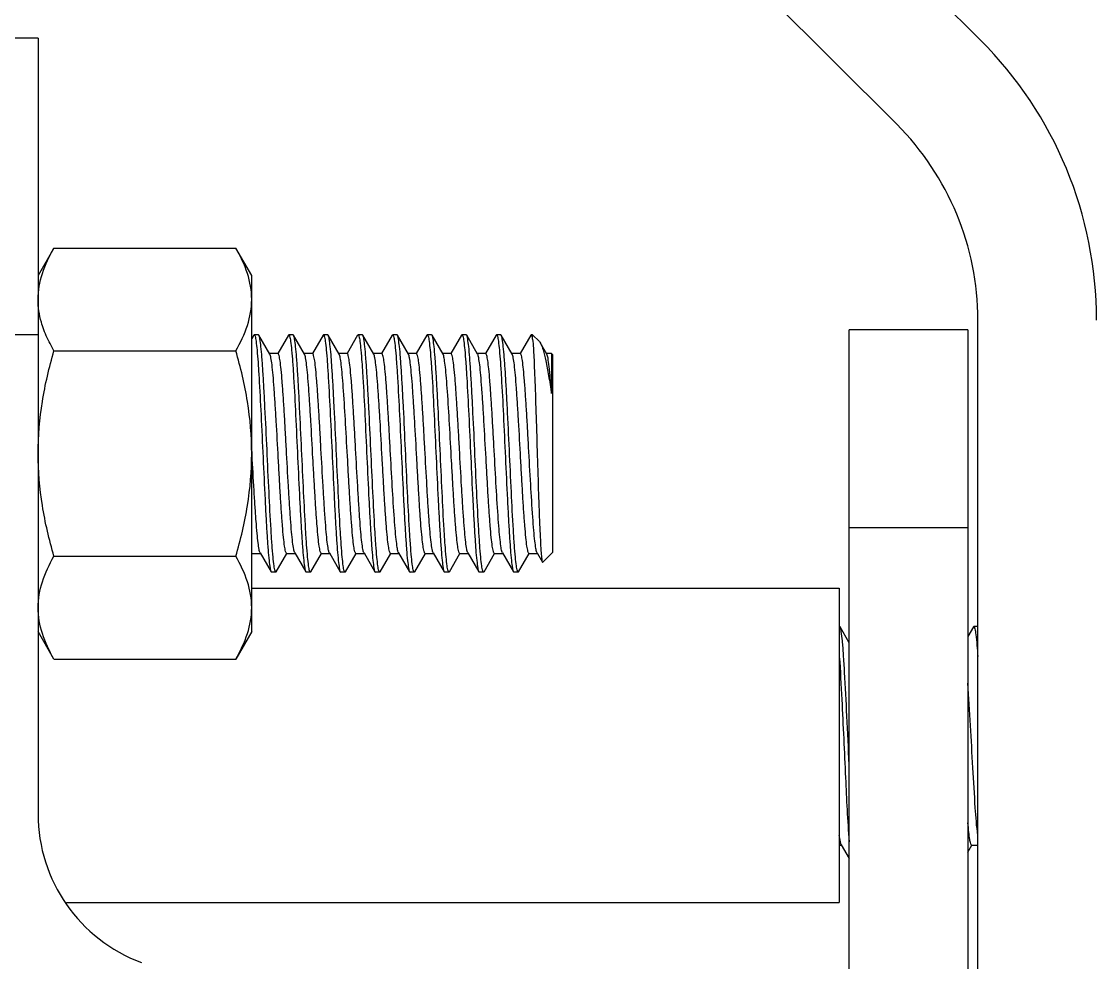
# Model space of a CAD drawing. Extents: x 27938 to 1507990, y 110129 to 923079.
# Drawn here: x 662124 to 662755, y 378758 to 379311 of the extents above; entities that cross this region are included whole.
import ezdxf

# ---------------------------------------------------------------- set-up
doc = ezdxf.new("R2010")
doc.units = 0
doc.header["$LTSCALE"] = 1000
doc.header["$MEASUREMENT"] = 0

msp = doc.modelspace()

# ---------------------------------------------------------------- linework, layer by layer
at = {"linetype": 'Continuous'}
for p, q in [((662390.89, 379595.68), (662687.1, 379299.47)), ((662637.82, 379250.19), (662341.61, 379546.4)), ((662133.69, 379300.73), (662063.99, 379300.73)), ((662133.69, 379300.73), (662133.69, 378845.04)), ((662143.03, 379177.48), (662133.69, 379161.31)), ((662143.03, 379177.48), (662249.81, 379177.48)), ((662259.14, 379161.31), (662249.81, 379177.48)), ((662259.14, 378952.27), (662259.14, 379161.31)), ((662685.45, 378641.52), (662685.45, 379135.2)), ((662133.69, 379126.49), (662063.99, 379126.49)), ((662260.33, 379126.26), (662259.14, 379124.21)), ((662260.33, 379126.26), (662260.59, 379126.49)), ((662263.13, 379126.49), (662260.59, 379126.49)), ((662263.13, 379126.49), (662260.59, 379126.49)), ((662260.59, 379126.49), (662260.63, 379126.48)), ((662263.39, 379126.26), (662263.13, 379126.49)), ((662269.81, 379115.19), (662263.39, 379126.26)), ((662280.66, 379126.26), (662274.43, 379115.52)), ((662280.66, 379126.26), (662280.92, 379126.49)), ((662283.46, 379126.49), (662280.92, 379126.49)), ((662283.46, 379126.49), (662280.92, 379126.49)), ((662280.92, 379126.49), (662280.96, 379126.48)), ((662283.72, 379126.26), (662283.46, 379126.49)), ((662290.14, 379115.19), (662283.72, 379126.26)), ((662300.99, 379126.26), (662294.76, 379115.52)), ((662300.99, 379126.26), (662301.25, 379126.49)), ((662303.79, 379126.49), (662301.25, 379126.49)), ((662303.79, 379126.49), (662301.25, 379126.49)), ((662301.25, 379126.49), (662301.28, 379126.48)), ((662304.05, 379126.26), (662303.79, 379126.49)), ((662310.47, 379115.19), (662304.05, 379126.26)), ((662321.31, 379126.26), (662315.09, 379115.52)), ((662321.31, 379126.26), (662321.57, 379126.49)), ((662324.11, 379126.49), (662321.57, 379126.49)), ((662324.11, 379126.49), (662321.57, 379126.49)), ((662321.57, 379126.49), (662321.61, 379126.48)), ((662324.37, 379126.26), (662324.11, 379126.49)), ((662330.79, 379115.19), (662324.37, 379126.26)), ((662341.64, 379126.26), (662335.41, 379115.52)), ((662341.64, 379126.26), (662341.9, 379126.49)), ((662344.44, 379126.49), (662341.9, 379126.49)), ((662344.44, 379126.49), (662341.9, 379126.49)), ((662341.9, 379126.49), (662341.94, 379126.48)), ((662344.7, 379126.26), (662344.44, 379126.49)), ((662351.12, 379115.19), (662344.7, 379126.26)), ((662361.97, 379126.26), (662355.74, 379115.52)), ((662361.97, 379126.26), (662362.23, 379126.49)), ((662364.77, 379126.49), (662362.23, 379126.49)), ((662364.77, 379126.49), (662362.23, 379126.49)), ((662362.23, 379126.49), (662362.27, 379126.48)), ((662365.03, 379126.26), (662364.77, 379126.49)), ((662371.45, 379115.19), (662365.03, 379126.26)), ((662382.3, 379126.26), (662376.07, 379115.52)), ((662382.3, 379126.26), (662382.56, 379126.49)), ((662385.1, 379126.49), (662382.56, 379126.49)), ((662385.1, 379126.49), (662382.56, 379126.49)), ((662382.56, 379126.49), (662382.6, 379126.48)), ((662385.36, 379126.26), (662385.1, 379126.49)), ((662391.78, 379115.19), (662385.36, 379126.26)), ((662402.63, 379126.26), (662396.4, 379115.52)), ((662402.63, 379126.26), (662402.89, 379126.49)), ((662405.43, 379126.49), (662402.89, 379126.49)), ((662405.43, 379126.49), (662402.89, 379126.49)), ((662402.89, 379126.49), (662402.92, 379126.48)), ((662405.69, 379126.26), (662405.43, 379126.49)), ((662412.11, 379115.19), (662405.69, 379126.26)), ((662422.95, 379126.26), (662416.73, 379115.52)), ((662423.21, 379126.49), (662422.95, 379126.26)), ((662424.09, 379126.49), (662423.21, 379126.49)), ((662428.03, 379122.55), (662424.09, 379126.49)), ((662424.09, 379123.94), (662424.09, 379126.49)), ((662609.95, 378372.39), (662609.95, 379129.39)), ((662679.64, 379129.39), (662609.95, 379129.39)), ((662679.64, 379129.39), (662679.64, 378060.72)), ((662432.43, 379115.19), (662428.68, 379121.65)), ((662143.03, 379117.14), (662249.81, 379117.14)), ((662274.55, 379115.45), (662269.66, 379115.45)), ((662294.87, 379115.45), (662289.98, 379115.45)), ((662315.2, 379115.45), (662310.31, 379115.45)), ((662310.62, 379114.85), (662310.47, 379115.19)), ((662335.53, 379115.45), (662330.64, 379115.45)), ((662355.86, 379115.45), (662350.97, 379115.45)), ((662376.19, 379115.45), (662371.3, 379115.45)), ((662371.64, 379114.76), (662371.45, 379115.19)), ((662396.51, 379115.45), (662391.62, 379115.45)), ((662416.84, 379115.45), (662411.95, 379115.45)), ((662435.13, 379115.45), (662432.28, 379115.45)), ((662435.71, 379114.87), (662435.13, 379115.45)), ((662435.13, 379115.45), (662435.13, 379091.99)), ((662435.71, 379114.87), (662435.71, 378998.71)), ((662259.3, 379056.8), (662259.14, 379059.63)), ((662259.34, 379056.06), (662259.3, 379056.8)), ((662679.64, 379013.23), (662609.95, 379013.23)), ((662259.14, 378997.53), (662259.45, 378998.06)), ((662259.34, 378998.13), (662264.23, 378998.13)), ((662264.07, 378998.4), (662270.49, 378987.32)), ((662273.55, 378987.32), (662279.78, 378998.06)), ((662279.67, 378998.13), (662284.56, 378998.13)), ((662284.4, 378998.4), (662290.82, 378987.32)), ((662293.88, 378987.32), (662300.11, 378998.06)), ((662299.99, 378998.13), (662304.88, 378998.13)), ((662304.73, 378998.4), (662311.15, 378987.32)), ((662314.21, 378987.32), (662320.44, 378998.06)), ((662320.32, 378998.13), (662325.21, 378998.13)), ((662325.06, 378998.4), (662331.48, 378987.32)), ((662334.54, 378987.32), (662340.76, 378998.06)), ((662340.65, 378998.13), (662345.54, 378998.13)), ((662345.39, 378998.4), (662351.81, 378987.32)), ((662354.87, 378987.32), (662361.09, 378998.06)), ((662360.98, 378998.13), (662365.87, 378998.13)), ((662365.71, 378998.4), (662372.13, 378987.32)), ((662375.19, 378987.32), (662381.42, 378998.06)), ((662381.31, 378998.13), (662386.2, 378998.13)), ((662386.04, 378998.4), (662392.46, 378987.32)), ((662395.52, 378987.32), (662401.75, 378998.06)), ((662401.63, 378998.13), (662406.52, 378998.13)), ((662406.37, 378998.4), (662406.19, 378998.81)), ((662406.37, 378998.4), (662412.79, 378987.32)), ((662415.85, 378987.32), (662422.08, 378998.06)), ((662421.96, 378998.13), (662426.85, 378998.13)), ((662426.7, 378998.4), (662426.6, 378998.6)), ((662426.7, 378998.4), (662426.85, 378998.13)), ((662426.85, 378998.13), (662429.8, 378993.05)), ((662435.71, 378998.71), (662429.98, 378992.98)), ((662143.03, 378996.45), (662249.81, 378996.45)), ((662429.8, 378993.05), (662429.98, 378992.98)), ((662270.49, 378987.32), (662270.75, 378987.1)), ((662273.29, 378987.1), (662270.75, 378987.1)), ((662273.29, 378987.1), (662270.75, 378987.1)), ((662273.29, 378987.1), (662273.26, 378987.1)), ((662273.55, 378987.32), (662273.29, 378987.1)), ((662290.82, 378987.32), (662291.08, 378987.1)), ((662293.62, 378987.1), (662291.08, 378987.1)), ((662293.62, 378987.1), (662291.08, 378987.1)), ((662293.62, 378987.1), (662293.58, 378987.1)), ((662293.88, 378987.32), (662293.62, 378987.1)), ((662311.15, 378987.32), (662311.41, 378987.1)), ((662313.95, 378987.1), (662311.41, 378987.1)), ((662313.95, 378987.1), (662311.41, 378987.1)), ((662313.95, 378987.1), (662313.91, 378987.1)), ((662314.21, 378987.32), (662313.95, 378987.1)), ((662331.48, 378987.32), (662331.74, 378987.1)), ((662334.28, 378987.1), (662331.74, 378987.1)), ((662334.28, 378987.1), (662331.74, 378987.1)), ((662334.28, 378987.1), (662334.24, 378987.1)), ((662334.54, 378987.32), (662334.28, 378987.1)), ((662351.81, 378987.32), (662352.07, 378987.1)), ((662354.61, 378987.1), (662352.07, 378987.1)), ((662354.61, 378987.1), (662352.07, 378987.1)), ((662354.61, 378987.1), (662354.57, 378987.1)), ((662354.87, 378987.32), (662354.61, 378987.1)), ((662372.13, 378987.32), (662372.39, 378987.1)), ((662374.93, 378987.1), (662372.39, 378987.1)), ((662374.93, 378987.1), (662372.39, 378987.1)), ((662374.93, 378987.1), (662374.9, 378987.1)), ((662375.19, 378987.32), (662374.93, 378987.1)), ((662392.46, 378987.32), (662392.72, 378987.1)), ((662395.26, 378987.1), (662392.72, 378987.1)), ((662395.26, 378987.1), (662392.72, 378987.1)), ((662395.26, 378987.1), (662395.22, 378987.1)), ((662395.52, 378987.32), (662395.26, 378987.1)), ((662412.79, 378987.32), (662413.05, 378987.1)), ((662415.59, 378987.1), (662413.05, 378987.1)), ((662415.59, 378987.1), (662413.05, 378987.1)), ((662415.59, 378987.1), (662415.55, 378987.1)), ((662415.85, 378987.32), (662415.59, 378987.1)), ((662259.14, 378977.8), (662604.14, 378977.8)), ((662604.14, 378977.8), (662604.14, 378793.11)), ((662604.59, 378954.93), (662604.33, 378955.15)), ((662609.95, 378945.69), (662604.59, 378954.93)), ((662682.84, 378954.93), (662679.64, 378949.4)), ((662682.84, 378954.93), (662683.1, 378955.15)), ((662685.64, 378955.15), (662683.1, 378955.15)), ((662685.64, 378955.15), (662683.1, 378955.15)), ((662143.03, 378936.1), (662133.69, 378952.27)), ((662259.14, 378952.27), (662249.81, 378936.1)), ((662143.03, 378936.1), (662249.81, 378936.1)), ((662605.28, 378827.06), (662609.95, 378819)), ((662604.14, 378826.79), (662605.58, 378826.79)), ((662679.64, 378822.72), (662682, 378826.79)), ((662681.85, 378826.79), (662685.45, 378826.79)), ((662150.38, 378793.11), (662604.14, 378793.11))]:
    msp.add_line(p, q, dxfattribs=at)
for centre, radius, start, end in [((662522.83, 379135.2), 232.32, 0, 45), ((662522.83, 379135.2), 162.62, 0, 45), ((662226.62, 378845.04), 162.62, 180, 249.68249), ((662226.62, 378845.04), 92.93, 180, 249.68249)]:
    msp.add_arc(centre, radius, start, end, dxfattribs=at)
for points, knots in [([(662133.69, 379147.31), (662133.69, 379152.46), (662135.62, 379163.12), (662140.29, 379172.75), (662143.03, 379177.48)], [0, 0, 0, 0, 0.485069, 1, 1, 1, 1]), ([(662259.14, 379147.31), (662259.14, 379152.46), (662257.21, 379163.12), (662252.54, 379172.75), (662249.81, 379177.48)], [0, 0, 0, 0, 0.485069, 1, 1, 1, 1]), ([(662137.09, 379129.51), (662136.55, 379130.97), (662134.64, 379136.71), (662133.69, 379142.8), (662133.69, 379147.31)], [0, 0, 0, 0, 0.255881, 1, 1, 1, 1]), ([(662249.81, 379117.14), (662252.54, 379121.87), (662257.21, 379131.5), (662259.14, 379142.16), (662259.14, 379147.31)], [0, 0, 0, 0, 0.514931, 1, 1, 1, 1]), ([(662143.03, 379117.14), (662142.44, 379118.15), (662140.22, 379122.15), (662138.28, 379126.32), (662137.09, 379129.51)], [0, 0, 0, 0, 0.255395, 1, 1, 1, 1]), ([(662260.63, 379126.48), (662260.67, 379126.47), (662260.91, 379126.29), (662260.99, 379125.98), (662261.06, 379125.74)], [0, 0, 0, 0, 0.14607, 1, 1, 1, 1]), ([(662261.06, 379125.74), (662261.37, 379124.78), (662261.77, 379122.04), (662262.34, 379116.94), (662262.89, 379109.83), (662263.71, 379097.12), (662264.67, 379078.48), (662265.77, 379054.59), (662266.72, 379034.31), (662267.51, 379019.04), (662268.08, 379009.21), (662268.67, 379000.97), (662269.18, 378994.53), (662269.8, 378990.24), (662270.12, 378987.97), (662270.49, 378987.32)], [0, 0, 0, 0, 0.021893, 0.059338, 0.11121, 0.175832, 0.33449, 0.514559, 0.692469, 0.77323, 0.844901, 0.90513, 0.951948, 0.983856, 1, 1, 1, 1]), ([(662272.82, 378987.84), (662272.51, 378988.8), (662272.11, 378991.53), (662271.54, 378996.64), (662270.99, 379003.74), (662270.17, 379016.45), (662269.22, 379035.09), (662268.11, 379058.98), (662267.17, 379079.27), (662266.37, 379094.54), (662265.8, 379104.37), (662265.22, 379112.61), (662264.7, 379119.05), (662264.09, 379123.34), (662263.76, 379125.62), (662263.39, 379126.26)], [0, 0, 0, 0, 0.02187, 0.059297, 0.111154, 0.175764, 0.334422, 0.514507, 0.692435, 0.773208, 0.844889, 0.905123, 0.951944, 0.983855, 1, 1, 1, 1]), ([(662280.96, 379126.48), (662281, 379126.47), (662281.24, 379126.29), (662281.31, 379125.99), (662281.39, 379125.75)], [0, 0, 0, 0, 0.146483, 1, 1, 1, 1]), ([(662281.39, 379125.75), (662281.7, 379124.79), (662282.1, 379122.06), (662282.67, 379116.96), (662283.22, 379109.86), (662284.04, 379097.15), (662284.99, 379078.51), (662286.1, 379054.62), (662287.04, 379034.33), (662287.84, 379019.05), (662288.41, 379009.22), (662288.99, 379000.98), (662289.51, 378994.54), (662290.12, 378990.24), (662290.45, 378987.97), (662290.82, 378987.32)], [0, 0, 0, 0, 0.021833, 0.05923, 0.111064, 0.175659, 0.33431, 0.514413, 0.692368, 0.773157, 0.844855, 0.905103, 0.951934, 0.983852, 1, 1, 1, 1]), ([(662293.15, 378987.84), (662292.84, 378988.8), (662292.44, 378991.54), (662291.87, 378996.64), (662291.32, 379003.75), (662290.5, 379016.46), (662289.55, 379035.1), (662288.44, 379058.99), (662287.5, 379079.27), (662286.7, 379094.54), (662286.13, 379104.37), (662285.55, 379112.61), (662285.03, 379119.05), (662284.41, 379123.34), (662284.09, 379125.62), (662283.72, 379126.26)], [0, 0, 0, 0, 0.02189, 0.059333, 0.111204, 0.175825, 0.334482, 0.514553, 0.692464, 0.773225, 0.844897, 0.905128, 0.951947, 0.983856, 1, 1, 1, 1]), ([(662301.28, 379126.48), (662301.32, 379126.47), (662301.56, 379126.29), (662301.64, 379126), (662301.71, 379125.77)], [0, 0, 0, 0, 0.14739, 1, 1, 1, 1]), ([(662301.71, 379125.77), (662302.02, 379124.81), (662302.42, 379122.09), (662302.99, 379117.01), (662303.54, 379109.91), (662304.36, 379097.22), (662305.32, 379078.57), (662306.43, 379054.67), (662307.37, 379034.37), (662308.17, 379019.09), (662308.74, 379009.24), (662309.32, 379000.99), (662309.84, 378994.54), (662310.45, 378990.24), (662310.78, 378987.97), (662311.15, 378987.32)], [0, 0, 0, 0, 0.021699, 0.058987, 0.110742, 0.175283, 0.333897, 0.514056, 0.692114, 0.772961, 0.844719, 0.905022, 0.951896, 0.98384, 1, 1, 1, 1]), ([(662313.48, 378987.83), (662313.17, 378988.79), (662312.77, 378991.53), (662312.2, 378996.62), (662311.65, 379003.73), (662310.83, 379016.43), (662309.88, 379035.08), (662308.77, 379058.97), (662307.82, 379079.26), (662307.03, 379094.53), (662306.46, 379104.36), (662305.87, 379112.6), (662305.36, 379119.04), (662304.74, 379123.34), (662304.42, 379125.62), (662304.05, 379126.26)], [0, 0, 0, 0, 0.021836, 0.059237, 0.111077, 0.175677, 0.334321, 0.514424, 0.692372, 0.773156, 0.844853, 0.905103, 0.951936, 0.983852, 1, 1, 1, 1]), ([(662321.61, 379126.48), (662321.65, 379126.47), (662321.9, 379126.29), (662321.97, 379125.98), (662322.05, 379125.74)], [0, 0, 0, 0, 0.146196, 1, 1, 1, 1]), ([(662322.05, 379125.74), (662322.35, 379124.78), (662322.75, 379122.05), (662323.32, 379116.94), (662323.87, 379109.84), (662324.7, 379097.13), (662325.65, 379078.49), (662326.76, 379054.6), (662327.7, 379034.31), (662328.5, 379019.05), (662329.07, 379009.22), (662329.65, 379000.97), (662330.17, 378994.54), (662330.78, 378990.24), (662331.1, 378987.97), (662331.48, 378987.32)], [0, 0, 0, 0, 0.021874, 0.059306, 0.111169, 0.175785, 0.334437, 0.514518, 0.69244, 0.773206, 0.844885, 0.905122, 0.951944, 0.983855, 1, 1, 1, 1]), ([(662333.81, 378987.82), (662333.5, 378988.78), (662333.1, 378991.5), (662332.53, 378996.58), (662331.98, 379003.68), (662331.16, 379016.38), (662330.21, 379035.03), (662329.1, 379058.92), (662328.15, 379079.22), (662327.36, 379094.5), (662326.79, 379104.34), (662326.2, 379112.59), (662325.69, 379119.04), (662325.07, 379123.34), (662324.75, 379125.62), (662324.37, 379126.26)], [0, 0, 0, 0, 0.021728, 0.059039, 0.110811, 0.175364, 0.333989, 0.514137, 0.692171, 0.773007, 0.844751, 0.905041, 0.951904, 0.983842, 1, 1, 1, 1]), ([(662341.94, 379126.48), (662341.98, 379126.47), (662342.22, 379126.29), (662342.3, 379125.98), (662342.37, 379125.74)], [0, 0, 0, 0, 0.146015, 1, 1, 1, 1]), ([(662342.37, 379125.74), (662342.68, 379124.78), (662343.08, 379122.04), (662343.65, 379116.93), (662344.2, 379109.82), (662345.03, 379097.12), (662345.98, 379078.47), (662347.08, 379054.59), (662348.03, 379034.31), (662348.83, 379019.04), (662349.39, 379009.21), (662349.98, 379000.97), (662350.49, 378994.53), (662351.11, 378990.24), (662351.43, 378987.97), (662351.81, 378987.32)], [0, 0, 0, 0, 0.021902, 0.059353, 0.11123, 0.175855, 0.334516, 0.514581, 0.692484, 0.773243, 0.844911, 0.905136, 0.951951, 0.983857, 1, 1, 1, 1]), ([(662354.13, 378987.84), (662353.83, 378988.8), (662353.43, 378991.54), (662352.86, 378996.64), (662352.31, 379003.75), (662351.48, 379016.46), (662350.53, 379035.1), (662349.42, 379058.99), (662348.48, 379079.27), (662347.68, 379094.54), (662347.11, 379104.37), (662346.53, 379112.61), (662346.01, 379119.05), (662345.4, 379123.34), (662345.08, 379125.62), (662344.7, 379126.26)], [0, 0, 0, 0, 0.021885, 0.059324, 0.11119, 0.175807, 0.334466, 0.514541, 0.692458, 0.773225, 0.8449, 0.90513, 0.951948, 0.983856, 1, 1, 1, 1]), ([(662362.27, 379126.48), (662362.31, 379126.47), (662362.55, 379126.29), (662362.62, 379125.99), (662362.7, 379125.76)], [0, 0, 0, 0, 0.146759, 1, 1, 1, 1]), ([(662362.7, 379125.76), (662363.01, 379124.8), (662363.41, 379122.07), (662363.98, 379116.97), (662364.53, 379109.87), (662365.35, 379097.17), (662366.3, 379078.53), (662367.41, 379054.63), (662368.35, 379034.34), (662369.15, 379019.06), (662369.72, 379009.23), (662370.31, 379000.98), (662370.82, 378994.54), (662371.44, 378990.24), (662371.76, 378987.97), (662372.13, 378987.32)], [0, 0, 0, 0, 0.021792, 0.059156, 0.110966, 0.175545, 0.334187, 0.514308, 0.692293, 0.7731, 0.844815, 0.905079, 0.951923, 0.983848, 1, 1, 1, 1]), ([(662374.46, 378987.84), (662374.15, 378988.8), (662373.75, 378991.54), (662373.18, 378996.64), (662372.63, 379003.75), (662371.81, 379016.45), (662370.86, 379035.1), (662369.75, 379058.98), (662368.81, 379079.27), (662368.01, 379094.54), (662367.44, 379104.37), (662366.86, 379112.61), (662366.34, 379119.05), (662365.73, 379123.34), (662365.4, 379125.62), (662365.03, 379126.26)], [0, 0, 0, 0, 0.021878, 0.059312, 0.111177, 0.175794, 0.334448, 0.514526, 0.692445, 0.773211, 0.844888, 0.905123, 0.951945, 0.983855, 1, 1, 1, 1]), ([(662382.6, 379126.48), (662382.64, 379126.47), (662382.88, 379126.29), (662382.95, 379125.99), (662383.03, 379125.76)], [0, 0, 0, 0, 0.146768, 1, 1, 1, 1]), ([(662383.03, 379125.76), (662383.34, 379124.8), (662383.73, 379122.07), (662384.3, 379116.97), (662384.85, 379109.87), (662385.68, 379097.17), (662386.63, 379078.53), (662387.74, 379054.63), (662388.68, 379034.34), (662389.48, 379019.06), (662390.05, 379009.23), (662390.63, 379000.98), (662391.15, 378994.54), (662391.76, 378990.24), (662392.09, 378987.97), (662392.46, 378987.32)], [0, 0, 0, 0, 0.021791, 0.059155, 0.110967, 0.175548, 0.334182, 0.514304, 0.692288, 0.773093, 0.844809, 0.905077, 0.951923, 0.983848, 1, 1, 1, 1]), ([(662394.79, 378987.82), (662394.49, 378988.78), (662394.09, 378991.51), (662393.52, 378996.6), (662392.97, 379003.7), (662392.14, 379016.4), (662391.19, 379035.05), (662390.08, 379058.94), (662389.14, 379079.23), (662388.34, 379094.51), (662387.77, 379104.35), (662387.19, 379112.6), (662386.67, 379119.04), (662386.05, 379123.34), (662385.73, 379125.62), (662385.36, 379126.26)], [0, 0, 0, 0, 0.021768, 0.059112, 0.11091, 0.17548, 0.33411, 0.514241, 0.692243, 0.773059, 0.844786, 0.905063, 0.951916, 0.983846, 1, 1, 1, 1]), ([(662402.92, 379126.48), (662402.97, 379126.47), (662403.21, 379126.29), (662403.28, 379125.98), (662403.36, 379125.74)], [0, 0, 0, 0, 0.146155, 1, 1, 1, 1]), ([(662403.36, 379125.74), (662403.67, 379124.78), (662404.07, 379122.05), (662404.64, 379116.94), (662405.19, 379109.83), (662406.01, 379097.13), (662406.96, 379078.48), (662408.07, 379054.6), (662409.01, 379034.31), (662409.81, 379019.05), (662410.38, 379009.21), (662410.96, 379000.97), (662411.48, 378994.54), (662412.09, 378990.24), (662412.42, 378987.97), (662412.79, 378987.32)], [0, 0, 0, 0, 0.02188, 0.059316, 0.111182, 0.1758, 0.334454, 0.51453, 0.692448, 0.773213, 0.844889, 0.905123, 0.951945, 0.983855, 1, 1, 1, 1]), ([(662415.12, 378987.82), (662414.81, 378988.78), (662414.41, 378991.51), (662413.84, 378996.6), (662413.29, 379003.7), (662412.47, 379016.4), (662411.52, 379035.04), (662410.41, 379058.94), (662409.47, 379079.23), (662408.67, 379094.51), (662408.1, 379104.35), (662407.51, 379112.6), (662407, 379119.04), (662406.38, 379123.34), (662406.06, 379125.62), (662405.69, 379126.26)], [0, 0, 0, 0, 0.021766, 0.059108, 0.110903, 0.175472, 0.334108, 0.51424, 0.692244, 0.773062, 0.844789, 0.905064, 0.951915, 0.983846, 1, 1, 1, 1]), ([(662423.46, 379126.28), (662423.43, 379126.34), (662423.37, 379126.43), (662423.26, 379126.49), (662423.21, 379126.49)], [0, 0, 0, 0, 0.595459, 1, 1, 1, 1]), ([(662424.09, 379123.94), (662424.04, 379124.22), (662423.88, 379125.01), (662423.74, 379125.83), (662423.46, 379126.28)], [0, 0, 0, 0, 0.346578, 1, 1, 1, 1]), ([(662424.09, 379123.94), (662424.44, 379120.47), (662424.9, 379111.42), (662425.55, 379095.34), (662426.2, 379075.05), (662426.87, 379052.89), (662427.45, 379034.41), (662427.94, 379020.69), (662428.29, 379011.95), (662428.66, 379004.69), (662428.95, 378999.07), (662429.4, 378995.45), (662429.51, 378993.55), (662429.8, 378993.05)], [0, 0, 0, 0, 0.079873, 0.207357, 0.368394, 0.544526, 0.714953, 0.791458, 0.858883, 0.915067, 0.958179, 0.986787, 1, 1, 1, 1]), ([(662428.68, 379121.65), (662429.39, 379120.43), (662430.53, 379116.96), (662432.04, 379110.58), (662433.6, 379101.98), (662434.6, 379095.53), (662435.13, 379091.99)], [0, 0, 0, 0, 0.139011, 0.356589, 0.647179, 1, 1, 1, 1]), ([(662133.69, 379056.79), (662133.69, 379066.99), (662135.47, 379087.43), (662140.2, 379107.33), (662143.03, 379117.14)], [0, 0, 0, 0, 0.499896, 1, 1, 1, 1]), ([(662259.14, 379056.79), (662259.14, 379066.99), (662257.36, 379087.43), (662252.64, 379107.33), (662249.81, 379117.14)], [0, 0, 0, 0, 0.499896, 1, 1, 1, 1]), ([(662279.67, 378998.13), (662279.53, 378998.13), (662279.23, 378998.55), (662278.83, 378999.89), (662278.29, 379003), (662277.74, 379008.01), (662277.14, 379014.85), (662276.55, 379023.17), (662275.94, 379032.71), (662275.34, 379043.13), (662274.53, 379057.65), (662273.75, 379072.03), (662272.92, 379085.77), (662272.33, 379094.75), (662271.72, 379102.34), (662271.17, 379108.33), (662270.55, 379112.39), (662270.18, 379114.55), (662269.81, 379115.19)], [0, 0, 0, 0, 0.003456, 0.010692, 0.037889, 0.081613, 0.140406, 0.212192, 0.2944, 0.384075, 0.477989, 0.664972, 0.751304, 0.828651, 0.894236, 0.945722, 0.981321, 1, 1, 1, 1]), ([(662284.4, 378998.4), (662284.03, 378999.03), (662283.67, 379001.19), (662283.04, 379005.25), (662282.49, 379011.24), (662281.89, 379018.83), (662281.29, 379027.81), (662280.46, 379041.55), (662279.68, 379055.94), (662278.87, 379070.46), (662278.27, 379080.87), (662277.67, 379090.41), (662277.07, 379098.73), (662276.47, 379105.57), (662275.92, 379110.58), (662275.38, 379113.69), (662274.98, 379115.03), (662274.68, 379115.45), (662274.55, 379115.45)], [0, 0, 0, 0, 0.01868, 0.054278, 0.105764, 0.171348, 0.248694, 0.335027, 0.52201, 0.615925, 0.705601, 0.787809, 0.859593, 0.918386, 0.962109, 0.989306, 0.996546, 1, 1, 1, 1]), ([(662299.99, 378998.13), (662299.86, 378998.13), (662299.56, 378998.55), (662299.16, 378999.89), (662298.62, 379003), (662298.07, 379008.01), (662297.47, 379014.85), (662296.87, 379023.17), (662296.27, 379032.71), (662295.67, 379043.13), (662294.86, 379057.65), (662294.08, 379072.03), (662293.25, 379085.77), (662292.65, 379094.75), (662292.05, 379102.34), (662291.5, 379108.33), (662290.87, 379112.39), (662290.51, 379114.55), (662290.14, 379115.19)], [0, 0, 0, 0, 0.003456, 0.010693, 0.037891, 0.081614, 0.140408, 0.212192, 0.2944, 0.384075, 0.47799, 0.664974, 0.751306, 0.828653, 0.894237, 0.945723, 0.981321, 1, 1, 1, 1]), ([(662304.73, 378998.4), (662304.36, 378999.03), (662303.99, 379001.19), (662303.37, 379005.25), (662302.82, 379011.24), (662302.21, 379018.83), (662301.62, 379027.81), (662300.79, 379041.55), (662300.01, 379055.94), (662299.2, 379070.46), (662298.6, 379080.87), (662297.99, 379090.41), (662297.4, 379098.73), (662296.8, 379105.57), (662296.25, 379110.58), (662295.71, 379113.69), (662295.31, 379115.03), (662295.01, 379115.45), (662294.87, 379115.45)], [0, 0, 0, 0, 0.018679, 0.054277, 0.105763, 0.171348, 0.248694, 0.335027, 0.52201, 0.615925, 0.7056, 0.787807, 0.859593, 0.918386, 0.96211, 0.989308, 0.996544, 1, 1, 1, 1]), ([(662320.32, 378998.13), (662320.19, 378998.13), (662319.9, 378998.53), (662319.5, 378999.84), (662318.97, 379002.85), (662318.42, 379007.72), (662317.84, 379014.36), (662317.25, 379022.46), (662316.66, 379031.77), (662316.06, 379041.95), (662315.27, 379056.23), (662314.32, 379073.51), (662313.35, 379089.8), (662312.5, 379100.94), (662311.93, 379107.18), (662311.35, 379111.64), (662310.94, 379114.03), (662310.62, 379114.85)], [0, 0, 0, 0, 0.003387, 0.010439, 0.0369, 0.079457, 0.136743, 0.2068, 0.287199, 0.375139, 0.467553, 0.652855, 0.817457, 0.884687, 0.938635, 0.97747, 1, 1, 1, 1]), ([(662325.06, 378998.4), (662324.69, 378999.03), (662324.32, 379001.19), (662323.7, 379005.25), (662323.15, 379011.24), (662322.54, 379018.83), (662321.95, 379027.81), (662321.12, 379041.55), (662320.33, 379055.94), (662319.53, 379070.46), (662318.92, 379080.87), (662318.32, 379090.41), (662317.73, 379098.73), (662317.13, 379105.57), (662316.58, 379110.58), (662316.03, 379113.69), (662315.63, 379115.03), (662315.34, 379115.45), (662315.2, 379115.45)], [0, 0, 0, 0, 0.01868, 0.054279, 0.105765, 0.17135, 0.248697, 0.335029, 0.522011, 0.615926, 0.705601, 0.787809, 0.859595, 0.918388, 0.962111, 0.989308, 0.996545, 1, 1, 1, 1]), ([(662340.65, 378998.13), (662340.51, 378998.13), (662340.22, 378998.55), (662339.82, 378999.89), (662339.28, 379003), (662338.72, 379008.01), (662338.12, 379014.85), (662337.53, 379023.17), (662336.93, 379032.71), (662336.32, 379043.13), (662335.52, 379057.65), (662334.73, 379072.03), (662333.91, 379085.77), (662333.31, 379094.75), (662332.7, 379102.34), (662332.15, 379108.33), (662331.53, 379112.39), (662331.16, 379114.55), (662330.79, 379115.19)], [0, 0, 0, 0, 0.003455, 0.010692, 0.037889, 0.081612, 0.140406, 0.212191, 0.294399, 0.384075, 0.477989, 0.664972, 0.751304, 0.82865, 0.894235, 0.945722, 0.981321, 1, 1, 1, 1]), ([(662345.17, 378998.9), (662344.86, 378999.8), (662344.45, 379002.29), (662343.87, 379006.9), (662343.3, 379013.24), (662342.46, 379024.45), (662341.49, 379040.73), (662340.55, 379057.94), (662339.76, 379072.12), (662339.17, 379082.21), (662338.58, 379091.42), (662338, 379099.43), (662337.42, 379105.99), (662336.87, 379110.79), (662336.34, 379113.77), (662335.95, 379115.06), (662335.66, 379115.45), (662335.53, 379115.45)], [0, 0, 0, 0, 0.024104, 0.064245, 0.119183, 0.187069, 0.352029, 0.536643, 0.62845, 0.715691, 0.795361, 0.864724, 0.921406, 0.963495, 0.989662, 0.996639, 1, 1, 1, 1]), ([(662360.98, 378998.13), (662360.84, 378998.13), (662360.55, 378998.55), (662360.14, 378999.89), (662359.6, 379003), (662359.05, 379008.01), (662358.45, 379014.85), (662357.86, 379023.17), (662357.26, 379032.71), (662356.65, 379043.13), (662355.85, 379057.65), (662355.06, 379072.03), (662354.23, 379085.77), (662353.64, 379094.75), (662353.03, 379102.34), (662352.48, 379108.33), (662351.86, 379112.39), (662351.49, 379114.55), (662351.12, 379115.19)], [0, 0, 0, 0, 0.003456, 0.010693, 0.037891, 0.081614, 0.140408, 0.212193, 0.2944, 0.384075, 0.47799, 0.664974, 0.751306, 0.828653, 0.894237, 0.945723, 0.981321, 1, 1, 1, 1]), ([(662365.71, 378998.4), (662365.35, 378999.03), (662364.98, 379001.19), (662364.36, 379005.25), (662363.8, 379011.24), (662363.2, 379018.83), (662362.6, 379027.81), (662361.77, 379041.55), (662360.99, 379055.94), (662360.18, 379070.46), (662359.58, 379080.87), (662358.98, 379090.41), (662358.38, 379098.73), (662357.79, 379105.57), (662357.23, 379110.58), (662356.69, 379113.69), (662356.29, 379115.03), (662355.99, 379115.45), (662355.86, 379115.45)], [0, 0, 0, 0, 0.018679, 0.054277, 0.105763, 0.171347, 0.248694, 0.335027, 0.52201, 0.615925, 0.7056, 0.787807, 0.859592, 0.918386, 0.962109, 0.989307, 0.996544, 1, 1, 1, 1]), ([(662381.31, 378998.13), (662381.17, 378998.13), (662380.88, 378998.53), (662380.49, 378999.83), (662379.96, 379002.82), (662379.41, 379007.65), (662378.83, 379014.25), (662378.24, 379022.3), (662377.65, 379031.56), (662377.06, 379041.69), (662376.27, 379055.92), (662375.33, 379073.16), (662374.35, 379089.45), (662373.51, 379100.62), (662372.94, 379106.92), (662372.36, 379111.46), (662371.95, 379113.9), (662371.64, 379114.76)], [0, 0, 0, 0, 0.003373, 0.010385, 0.036689, 0.078996, 0.13596, 0.205646, 0.285655, 0.373222, 0.465313, 0.650248, 0.815042, 0.882623, 0.937099, 0.976631, 1, 1, 1, 1]), ([(662386.04, 378998.4), (662385.67, 378999.03), (662385.3, 379001.19), (662384.68, 379005.25), (662384.13, 379011.24), (662383.53, 379018.83), (662382.93, 379027.81), (662382.1, 379041.55), (662381.32, 379055.94), (662380.51, 379070.46), (662379.91, 379080.87), (662379.31, 379090.41), (662378.71, 379098.73), (662378.11, 379105.57), (662377.56, 379110.58), (662377.02, 379113.69), (662376.62, 379115.03), (662376.32, 379115.45), (662376.19, 379115.45)], [0, 0, 0, 0, 0.01868, 0.054279, 0.105765, 0.17135, 0.248697, 0.335029, 0.522011, 0.615925, 0.705601, 0.787809, 0.859595, 0.918388, 0.962111, 0.989308, 0.996545, 1, 1, 1, 1]), ([(662401.63, 378998.13), (662401.5, 378998.13), (662401.2, 378998.55), (662400.8, 378999.89), (662400.26, 379003), (662399.71, 379008.01), (662399.11, 379014.85), (662398.51, 379023.17), (662397.91, 379032.71), (662397.31, 379043.13), (662396.5, 379057.65), (662395.72, 379072.03), (662394.89, 379085.77), (662394.29, 379094.75), (662393.69, 379102.34), (662393.14, 379108.33), (662392.51, 379112.39), (662392.15, 379114.55), (662391.78, 379115.19)], [0, 0, 0, 0, 0.003455, 0.010692, 0.037889, 0.081612, 0.140405, 0.212191, 0.294399, 0.384075, 0.477989, 0.664971, 0.751303, 0.82865, 0.894235, 0.945721, 0.98132, 1, 1, 1, 1]), ([(662406.19, 378998.81), (662405.87, 378999.66), (662405.46, 379002.1), (662404.88, 379006.63), (662404.31, 379012.92), (662403.47, 379024.09), (662402.5, 379040.38), (662401.55, 379057.63), (662400.76, 379071.86), (662400.17, 379082), (662399.58, 379091.26), (662398.99, 379099.32), (662398.41, 379105.92), (662397.86, 379110.76), (662397.33, 379113.75), (662396.94, 379115.05), (662396.65, 379115.45), (662396.51, 379115.45)], [0, 0, 0, 0, 0.023269, 0.062718, 0.117132, 0.184671, 0.349442, 0.534421, 0.62655, 0.714161, 0.794217, 0.863947, 0.920949, 0.963286, 0.989608, 0.996625, 1, 1, 1, 1]), ([(662421.96, 378998.13), (662421.83, 378998.13), (662421.53, 378998.55), (662421.13, 378999.89), (662420.59, 379003), (662420.03, 379008.01), (662419.44, 379014.85), (662418.84, 379023.17), (662418.24, 379032.71), (662417.64, 379043.13), (662416.83, 379057.65), (662416.05, 379072.03), (662415.22, 379085.77), (662414.62, 379094.75), (662414.02, 379102.34), (662413.46, 379108.33), (662412.84, 379112.39), (662412.47, 379114.55), (662412.11, 379115.19)], [0, 0, 0, 0, 0.003455, 0.010693, 0.037891, 0.081614, 0.140407, 0.212192, 0.2944, 0.384075, 0.47799, 0.664974, 0.751306, 0.828653, 0.894237, 0.945723, 0.981321, 1, 1, 1, 1]), ([(662426.6, 378998.6), (662426.26, 378999.36), (662425.86, 379001.67), (662425.27, 379006), (662424.71, 379012.15), (662423.85, 379023.24), (662422.87, 379039.54), (662421.92, 379056.87), (662421.12, 379071.23), (662420.53, 379081.49), (662419.93, 379090.88), (662419.34, 379099.06), (662418.75, 379105.76), (662418.2, 379110.68), (662417.67, 379113.73), (662417.27, 379115.04), (662416.98, 379115.45), (662416.84, 379115.45)], [0, 0, 0, 0, 0.021222, 0.058965, 0.112084, 0.178762, 0.343059, 0.528931, 0.621852, 0.710377, 0.791385, 0.862024, 0.919818, 0.962768, 0.989477, 0.996588, 1, 1, 1, 1]), ([(662435.13, 379091.99), (662434.92, 379094.97), (662434.52, 379100.28), (662433.92, 379107.25), (662433.23, 379111.96), (662432.85, 379114.46), (662432.43, 379115.19)], [0, 0, 0, 0, 0.382915, 0.68479, 0.89301, 1, 1, 1, 1]), ([(662143.03, 378996.45), (662140.2, 379006.25), (662135.47, 379026.16), (662133.69, 379046.59), (662133.69, 379056.79)], [0, 0, 0, 0, 0.500104, 1, 1, 1, 1]), ([(662249.81, 378996.45), (662252.64, 379006.25), (662257.36, 379026.16), (662259.14, 379046.59), (662259.14, 379056.79)], [0, 0, 0, 0, 0.500104, 1, 1, 1, 1]), ([(662264.07, 378998.4), (662263.73, 378998.99), (662263.36, 379001.01), (662262.77, 379004.81), (662262.24, 379010.4), (662261.66, 379017.5), (662261.08, 379025.92), (662260.28, 379038.92), (662259.73, 379049.09), (662259.34, 379056.06)], [0, 0, 0, 0, 0.035817, 0.103405, 0.201006, 0.325505, 0.472815, 0.638061, 1, 1, 1, 1]), ([(662259.34, 378998.13), (662259.3, 378998.13), (662259.23, 378998.15), (662259.17, 378998.21), (662259.14, 378998.24)], [0, 0, 0, 0, 0.445368, 1, 1, 1, 1]), ([(662133.69, 378966.27), (662133.69, 378971.43), (662135.62, 378982.08), (662140.29, 378991.71), (662143.03, 378996.45)], [0, 0, 0, 0, 0.485069, 1, 1, 1, 1]), ([(662259.14, 378966.27), (662259.14, 378971.43), (662257.21, 378982.08), (662252.54, 378991.71), (662249.81, 378996.45)], [0, 0, 0, 0, 0.485069, 1, 1, 1, 1]), ([(662273.26, 378987.1), (662273.21, 378987.11), (662272.97, 378987.3), (662272.9, 378987.6), (662272.82, 378987.84)], [0, 0, 0, 0, 0.146229, 1, 1, 1, 1]), ([(662293.58, 378987.1), (662293.54, 378987.11), (662293.3, 378987.3), (662293.22, 378987.6), (662293.15, 378987.84)], [0, 0, 0, 0, 0.146092, 1, 1, 1, 1]), ([(662313.91, 378987.1), (662313.87, 378987.11), (662313.63, 378987.29), (662313.55, 378987.6), (662313.48, 378987.83)], [0, 0, 0, 0, 0.146465, 1, 1, 1, 1]), ([(662334.24, 378987.1), (662334.2, 378987.11), (662333.96, 378987.29), (662333.89, 378987.59), (662333.81, 378987.82)], [0, 0, 0, 0, 0.147196, 1, 1, 1, 1]), ([(662354.57, 378987.1), (662354.53, 378987.11), (662354.28, 378987.3), (662354.21, 378987.6), (662354.13, 378987.84)], [0, 0, 0, 0, 0.146127, 1, 1, 1, 1]), ([(662374.9, 378987.1), (662374.85, 378987.11), (662374.61, 378987.3), (662374.54, 378987.6), (662374.46, 378987.84)], [0, 0, 0, 0, 0.146169, 1, 1, 1, 1]), ([(662395.22, 378987.1), (662395.18, 378987.11), (662394.94, 378987.29), (662394.87, 378987.59), (662394.79, 378987.82)], [0, 0, 0, 0, 0.146926, 1, 1, 1, 1]), ([(662415.55, 378987.1), (662415.51, 378987.11), (662415.27, 378987.29), (662415.2, 378987.59), (662415.12, 378987.82)], [0, 0, 0, 0, 0.146938, 1, 1, 1, 1]), ([(662143.03, 378936.1), (662140.29, 378940.84), (662135.62, 378950.46), (662133.69, 378961.12), (662133.69, 378966.27)], [0, 0, 0, 0, 0.514931, 1, 1, 1, 1]), ([(662249.81, 378936.1), (662252.54, 378940.84), (662257.21, 378950.46), (662259.14, 378961.12), (662259.14, 378966.27)], [0, 0, 0, 0, 0.514931, 1, 1, 1, 1]), ([(662609.95, 378874.04), (662609.5, 378883.58), (662608.66, 378901.68), (662607.62, 378923.26), (662606.66, 378937.96), (662606.09, 378945.99), (662605.37, 378951.32), (662605.04, 378954.14), (662604.59, 378954.93)], [0, 0, 0, 0, 0.352979, 0.670269, 0.798336, 0.89849, 0.966549, 1, 1, 1, 1]), ([(662683.1, 378955.15), (662683.16, 378955.15), (662683.32, 378955.04), (662683.39, 378954.89), (662683.43, 378954.79)], [0, 0, 0, 0, 0.372755, 1, 1, 1, 1]), ([(662683.43, 378954.79), (662683.47, 378954.7), (662683.68, 378954.15), (662683.8, 378953.58), (662683.89, 378953.11)], [0, 0, 0, 0, 0.179445, 1, 1, 1, 1]), ([(662683.89, 378953.11), (662684.05, 378952.28), (662684.79, 378947.12), (662685.15, 378941.93), (662685.45, 378937.59)], [0, 0, 0, 0, 0.162909, 1, 1, 1, 1]), ([(662604.14, 378937.6), (662604.73, 378929.19), (662605.97, 378905.46), (662607.63, 378869.18), (662608.95, 378841.3), (662609.95, 378828.77)], [0, 0, 0, 0, 0.231876, 0.654001, 1, 1, 1, 1]), ([(662685.45, 378832.55), (662684.76, 378837.93), (662683.8, 378851.19), (662681.99, 378880.98), (662680.81, 378905.38), (662679.64, 378921.92)], [0, 0, 0, 0, 0.181921, 0.444719, 1, 1, 1, 1]), ([(662681.85, 378826.79), (662681.51, 378826.8), (662681.11, 378828.39), (662680.63, 378830.55), (662680.12, 378834.87), (662679.81, 378838.06), (662679.64, 378839.94)], [0, 0, 0, 0, 0.07557, 0.268534, 0.579327, 1, 1, 1, 1]), ([(662604.94, 378827.93), (662604.87, 378828.21), (662604.51, 378829.73), (662604.3, 378831.29), (662604.14, 378832.56)], [0, 0, 0, 0, 0.181659, 1, 1, 1, 1]), ([(662605.28, 378827.06), (662605.21, 378827.18), (662605.09, 378827.46), (662604.99, 378827.76), (662604.94, 378827.93)], [0, 0, 0, 0, 0.424647, 1, 1, 1, 1])]:
    msp.add_open_spline(points, degree=3, knots=knots, dxfattribs=at)
for points in [[(662428.03, 379122.55), (662428.29, 379122.29), (662428.5, 379121.97), (662428.68, 379121.65)], [(662345.39, 378998.4), (662345.29, 378998.56), (662345.23, 378998.73), (662345.17, 378998.9)]]:
    msp.add_open_spline(points, degree=3, dxfattribs=at)

doc.saveas('drawing.dxf')
